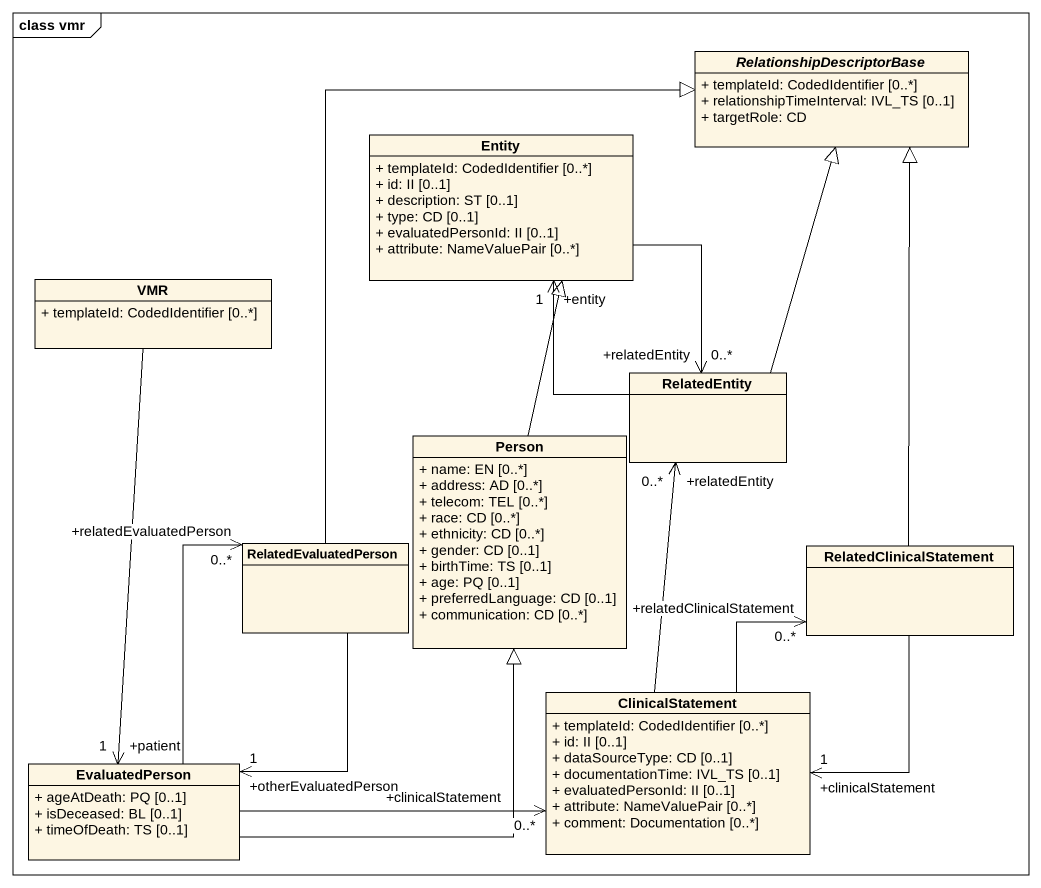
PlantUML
@startuml
mainframe class vmr
hide circle
hide empty members
skinparam classAttributeIconSize 0
abstract class RelationshipDescriptorBase {
  + templateId: CodedIdentifier [0..*]
  + relationshipTimeInterval: IVL_TS [0..1]
  + targetRole: CD
}
class "Entity" as Entity_ {
  + templateId: CodedIdentifier [0..*]
  + id: II [0..1]
  + description: ST [0..1]
  + type: CD [0..1]
  + evaluatedPersonId: II [0..1]
  + attribute: NameValuePair [0..*]
}
class VMR {
  + templateId: CodedIdentifier [0..*]
}
class RelatedEntity
class "Person" as Person_ {
  + name: EN [0..*]
  + address: AD [0..*]
  + telecom: TEL [0..*]
  + race: CD [0..*]
  + ethnicity: CD [0..*]
  + gender: CD [0..1]
  + birthTime: TS [0..1]
  + age: PQ [0..1]
  + preferredLanguage: CD [0..1]
  + communication: CD [0..*]
}
class RelatedEvaluatedPerson
class RelatedClinicalStatement
class ClinicalStatement {
  + templateId: CodedIdentifier [0..*]
  + id: II [0..1]
  + dataSourceType: CD [0..1]
  + documentationTime: IVL_TS [0..1]
  + evaluatedPersonId: II [0..1]
  + attribute: NameValuePair [0..*]
  + comment: Documentation [0..*]
}
class EvaluatedPerson {
  + ageAtDeath: PQ [0..1]
  + isDeceased: BL [0..1]
  + timeOfDeath: TS [0..1]
}
Entity_ --> "+relatedEntity\n0..*" RelatedEntity
VMR --> "+patient\n1" EvaluatedPerson
RelatedEntity -up-|> RelationshipDescriptorBase
RelatedEntity -up-> "+entity\n1" Entity_
Person_ -up-|> Entity_
RelatedEvaluatedPerson -up-|> RelationshipDescriptorBase
RelatedEvaluatedPerson --> "+otherEvaluatedPerson\n1" EvaluatedPerson
RelatedClinicalStatement -up-|> RelationshipDescriptorBase
RelatedClinicalStatement --> "+clinicalStatement\n1" ClinicalStatement
ClinicalStatement -up-> "+relatedEntity\n0..*" RelatedEntity
ClinicalStatement -up-> "+relatedClinicalStatement\n0..*" RelatedClinicalStatement
EvaluatedPerson -up-|> Person_
EvaluatedPerson -up-> "+relatedEvaluatedPerson\n0..*" RelatedEvaluatedPerson
EvaluatedPerson -right-> "+clinicalStatement\n0..*" ClinicalStatement
@enduml
